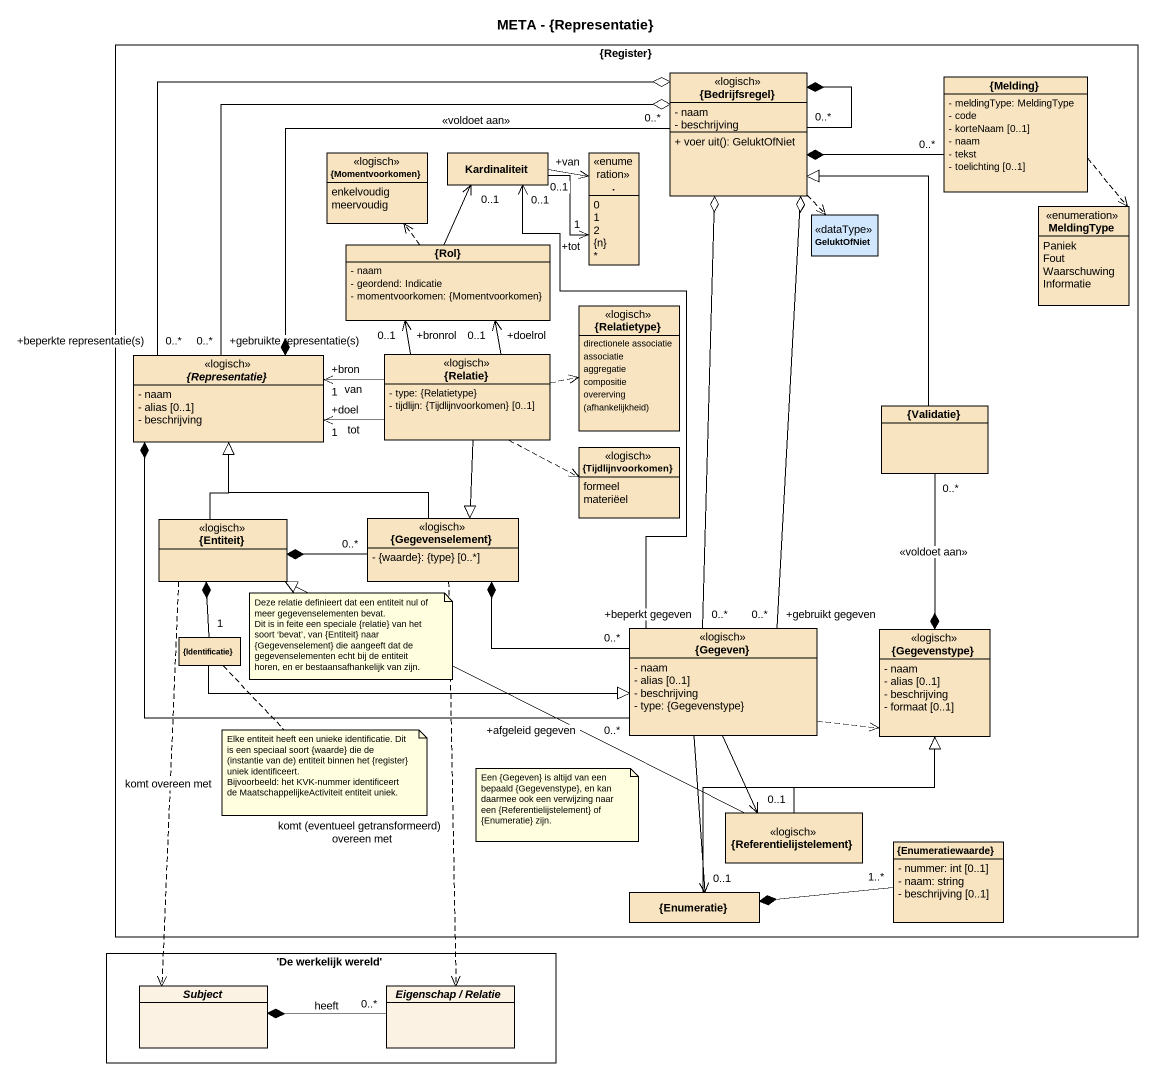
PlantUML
@startuml
title META - {Representatie}
hide circle
hide empty members
skinparam classAttributeIconSize 0
rectangle "{Register}" as Register {
  class "{Bedrijfsregel}" as Bedrijfsregel <<logisch>> #F8E4C0 {
    - naam
    - beschrijving
    + voer uit(): GeluktOfNiet
  }
  class "{Melding}" as Melding #F8E4C0 {
    - meldingType: MeldingType
    - code
    - korteNaam [0..1]
    - naam
    - tekst
    - toelichting [0..1]
  }
  enum "{Momentvoorkomen}" as Momentvoorkomen <<logisch>> #F8E4C0 {
    enkelvoudig
    meervoudig
  }
  class Kardinaliteit #F8E4C0
  enum "." as enum1 #F8E4C0 {
    0
    1
    2
    {n}
    *
  }
  enum MeldingType #F8E4C0 {
    Paniek
    Fout
    Waarschuwing
    Informatie
  }
  class "{Rol}" as Rol #F8E4C0 {
    - naam
    - geordend: Indicatie
    - momentvoorkomen: {Momentvoorkomen}
  }
  class GeluktOfNiet <<dataType>> #D0E7FE
  enum "{Relatietype}" as Relatietype <<logisch>> #F8E4C0 {
    directionele associatie
    associatie
    aggregatie
    compositie
    overerving
    {field} (afhankelijkheid)
  }
  abstract class "{Representatie}" as Representatie <<logisch>> #F8E4C0 {
    - naam
    - alias [0..1]
    - beschrijving
  }
  class "{Relatie}" as Relatie <<logisch>> #F8E4C0 {
    - type: {Relatietype}
    - tijdlijn: {Tijdlijnvoorkomen} [0..1]
  }
  class "{Validatie}" as Validatie #F8E4C0
  enum "{Tijdlijnvoorkomen}" as Tijdlijnvoorkomen <<logisch>> #F8E4C0 {
    formeel
    materiëel
  }
  class "{Entiteit}" as Entiteit <<logisch>> #F8E4C0
  class "{Gegevenselement}" as Gegevenselement <<logisch>> #F8E4C0 {
    - {waarde}: {type} [0..*]
  }
  class "{Identificatie}" as Identificatie #F8E4C0
  class "{Gegeven}" as Gegeven <<logisch>> #F8E4C0 {
    - naam
    - alias [0..1]
    - beschrijving
    - type: {Gegevenstype}
  }
  class "{Gegevenstype}" as Gegevenstype <<logisch>> #F8E4C0 {
    - naam
    - alias [0..1]
    - beschrijving
    - formaat [0..1]
  }
  class "{Referentielijstelement}" as Referentielijstelement <<logisch>> #F8E4C0
  class "{Enumeratiewaarde}" as Enumeratiewaarde #F8E4C0 {
    - nummer: int [0..1]
    - naam: string
    - beschrijving [0..1]
  }
  class "{Enumeratie}" as Enumeratie #F8E4C0
}
rectangle "'De werkelijk wereld'" as De_werkelijk_wereld {
  abstract class Subject #FCF2E3
  abstract class "Eigenschap / Relatie" as Eigenschap_Relatie #FCF2E3
}
Bedrijfsregel "0..*" --* Bedrijfsregel
Bedrijfsregel ..> GeluktOfNiet
Bedrijfsregel "0..*" -left-* Representatie : <<voldoet aan>>
Melding "0..*" -left-* Bedrijfsregel
Melding ..> MeldingType
Kardinaliteit -right-> "+van\n0..1" enum1
Kardinaliteit -right-> "+tot\n1" enum1
Rol .up.> Momentvoorkomen
Rol -up-> "0..1" Kardinaliteit
Representatie "+gebruikte representatie(s)\n0..*" -right-o Bedrijfsregel
Representatie "+beperkte representatie(s)\n0..*" -right-o Bedrijfsregel
Relatie -up-> "+doelrol\n0..1" Rol
Relatie -up-> "+bronrol\n0..1" Rol
Relatie .right.> Relatietype
Relatie -left-> "+bron\n1" Representatie : van
Relatie -left-> "+doel\n1" Representatie : tot
Relatie .right.> Tijdlijnvoorkomen
Relatie --|> Gegevenselement
Validatie -up-|> Bedrijfsregel
Validatie "0..*" --* Gegevenstype : <<voldoet aan>>
Entiteit -up-|> Representatie
Entiteit ..> Subject : komt overeen met
Gegevenselement -up-|> Representatie
Gegevenselement "0..*" -left-* Entiteit
Gegevenselement ..> Eigenschap_Relatie : komt (eventueel getransformeerd) overeen met
Identificatie "1" -up-* Entiteit
Identificatie -right-|> Gegeven
Gegeven "+gebruikt gegeven\n0..*" -up-o Bedrijfsregel
Gegeven "+beperkt gegeven\n0..*" -up-o Bedrijfsregel
Gegeven -up-> "0..1" Kardinaliteit
Gegeven "+afgeleid gegeven\n0..*" -left-* Representatie
Gegeven "0..*" -left-* Gegevenselement
Gegeven .right.> Gegevenstype
Gegeven --> "0..1" Referentielijstelement
Gegeven --> "0..1" Enumeratie
Referentielijstelement -left-|> Entiteit
Referentielijstelement -up-|> Gegevenstype
Enumeratiewaarde "1..*" -left-* Enumeratie
Enumeratie -up-|> Gegevenstype
Eigenschap_Relatie "0..*" -left-* Subject : heeft
note as N1
  Deze relatie definieert dat een entiteit nul of meer gegevenselementen bevat.
  Dit is in feite een speciale {relatie} van het soort ‘bevat’, van {Entiteit} naar {Gegevenselement} die aangeeft dat de gegevenselementen echt bij de entiteit horen, en er bestaansafhankelijk van zijn.
end note
note bottom of Identificatie
  Elke entiteit heeft een unieke identificatie. Dit is een speciaal soort {waarde} die de (instantie van de) entiteit binnen het {register} uniek identificeert.
  Bijvoorbeeld: het KVK-nummer identificeert de MaatschappelijkeActiviteit entiteit uniek.
end note
note as N3
  Een {Gegeven} is altijd van een bepaald {Gegevenstype}, en kan daarmee ook een verwijzing naar een {Referentielijstelement} of {Enumeratie} zijn.
end note
@enduml
